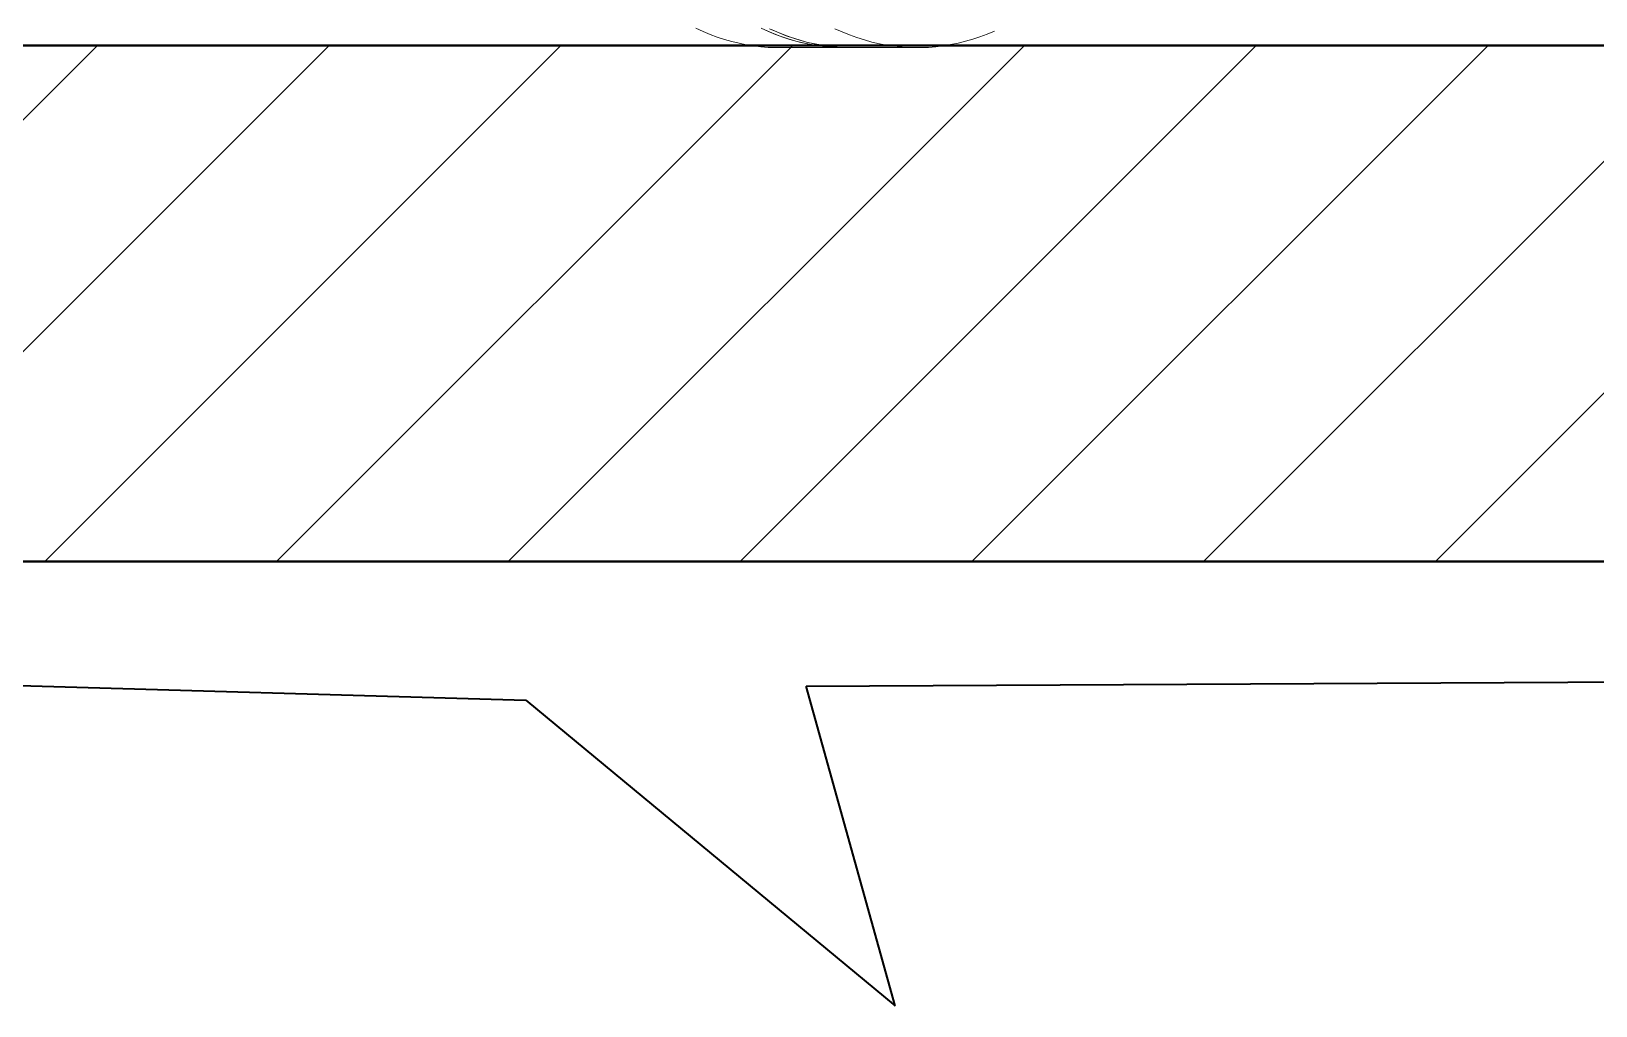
# Model space of a CAD drawing. Header units: millimetres. Extents: x 47631 to 558803, y 29659 to 315570.
# Drawn here: x 482838 to 483747, y 301141 to 301708 of the extents above; entities that cross this region are included whole.
import ezdxf

# ---------------------------------------------------------------- set-up
doc = ezdxf.new("R2010")
doc.units = ezdxf.units.MM

msp = doc.modelspace()

# ---------------------------------------------------------------- linework, layer by layer
at = {"color": 8, "linetype": 'Continuous', "lineweight": 9}
for p, q in [((483224.09, 301709.48), (483228.2, 301707.63)), ((483228.2, 301707.63), (483232.34, 301705.93)), ((483232.34, 301705.93), (483236.5, 301704.39)), ((483236.5, 301704.39), (483240.68, 301703.04)), ((483240.68, 301703.04), (483244.89, 301701.85)), ((483262.07, 301709.48), (483266.18, 301707.63)), ((483264.04, 301708.56), (483268.19, 301706.77)), ((483266.18, 301707.63), (483270.32, 301705.93)), ((483271.08, 301707.35), (483266.83, 301709.25)), ((483268.19, 301706.77), (483272.35, 301705.17)), ((483272.43, 301706.77), (483268.29, 301708.56)), ((483270.32, 301705.93), (483274.48, 301704.39)), ((483275.36, 301705.62), (483271.08, 301707.35)), ((483272.35, 301705.17), (483276.51, 301703.72)), ((483276.57, 301705.17), (483272.43, 301706.77)), ((483274.48, 301704.39), (483278.67, 301703.04)), ((483279.67, 301704.09), (483275.36, 301705.62)), ((483276.51, 301703.72), (483280.72, 301702.42)), ((483280.76, 301703.72), (483276.57, 301705.17)), ((483278.67, 301703.04), (483282.87, 301701.85)), ((483284, 301702.71), (483279.67, 301704.09)), ((483284.96, 301702.42), (483280.76, 301703.72)), ((483309.06, 301707.35), (483304.79, 301709.25)), ((483313.34, 301705.62), (483309.06, 301707.35)), ((483317.65, 301704.09), (483313.34, 301705.62)), ((483321.98, 301702.71), (483317.65, 301704.09)), ((483384.92, 301703.18), (483380.67, 301701.95)), ((483389.16, 301704.58), (483384.92, 301703.18)), ((483393.39, 301706.14), (483389.16, 301704.58)), ((483397.57, 301707.88), (483393.39, 301706.14)), ((483244.89, 301701.85), (483249.11, 301700.82)), ((483249.11, 301700.82), (483253.34, 301699.96)), ((483253.34, 301699.96), (483257.58, 301699.29)), ((483257.58, 301699.29), (483261.83, 301698.77)), ((483261.83, 301698.77), (483266.09, 301698.42)), ((483266.09, 301698.42), (483270.36, 301698.26)), ((483270.36, 301698.26), (483272.49, 301698.24)), ((483310.47, 301698.24), (483272.49, 301698.24)), ((483280.72, 301702.42), (483284.94, 301701.32)), ((483282.87, 301701.85), (483287.07, 301700.82)), ((483288.34, 301701.52), (483284, 301702.71)), ((483284.94, 301701.32), (483289.17, 301700.37)), ((483289.17, 301701.32), (483284.96, 301702.42)), ((483287.07, 301700.82), (483291.32, 301699.96)), ((483292.71, 301700.52), (483288.34, 301701.52)), ((483293.41, 301700.37), (483289.17, 301701.32)), ((483289.17, 301700.37), (483293.41, 301699.61)), ((483291.32, 301699.96), (483295.56, 301699.29)), ((483297.1, 301699.7), (483292.71, 301700.52)), ((483297.66, 301699.61), (483293.41, 301700.37)), ((483293.41, 301699.61), (483297.68, 301699)), ((483295.56, 301699.29), (483299.81, 301698.77)), ((483301.49, 301699.06), (483297.1, 301699.7)), ((483301.9, 301699), (483297.66, 301699.61)), ((483297.68, 301699), (483301.92, 301698.59)), ((483299.81, 301698.77), (483304.07, 301698.42)), ((483305.88, 301698.61), (483301.49, 301699.06)), ((483306.17, 301698.59), (483301.9, 301699)), ((483301.92, 301698.59), (483306.19, 301698.32)), ((483304.07, 301698.42), (483308.34, 301698.26)), ((483310.29, 301698.32), (483305.88, 301698.61)), ((483310.43, 301698.32), (483306.17, 301698.59)), ((483306.19, 301698.32), (483310.47, 301698.24)), ((483308.34, 301698.26), (483310.47, 301698.24)), ((483314.7, 301698.24), (483310.29, 301698.32)), ((483314.7, 301698.24), (483310.43, 301698.32)), ((483352.68, 301698.24), (483314.7, 301698.24)), ((483326.33, 301701.52), (483321.98, 301702.71)), ((483330.69, 301700.52), (483326.33, 301701.52)), ((483335.08, 301699.7), (483330.69, 301700.52)), ((483339.47, 301699.06), (483335.08, 301699.7)), ((483343.86, 301698.61), (483339.47, 301699.06)), ((483348.27, 301698.32), (483343.86, 301698.61)), ((483352.68, 301698.24), (483348.27, 301698.32)), ((483354.85, 301698.26), (483352.68, 301698.24)), ((483359.16, 301698.42), (483354.85, 301698.26)), ((483363.49, 301698.79), (483359.16, 301698.42)), ((483367.79, 301699.31), (483363.49, 301698.79)), ((483372.1, 301700.02), (483367.79, 301699.31)), ((483376.38, 301700.89), (483372.1, 301700.02)), ((483380.67, 301701.95), (483376.38, 301700.89))]:
    msp.add_line(p, q, dxfattribs=at)
at = {"color": 3, "linetype": 'Continuous', "lineweight": 40}
for p, q in [((491356.77, 301699.53), (476106.77, 301699.53)), ((487956.77, 301399.53), (479906.77, 301399.53))]:
    msp.add_line(p, q, dxfattribs=at)
at = {"color": 1, "linetype": 'Continuous', "lineweight": -3}
msp.add_line((476231.77, 301699.34), (489756.77, 301699.53), dxfattribs=at)
at = {"color": 8, "linetype": 'Continuous', "lineweight": 5}
for p, q in [((482576.2, 301399.53), (482876.2, 301699.53)), ((482710.9, 301399.53), (483010.9, 301699.53)), ((482845.6, 301399.53), (483145.6, 301699.53)), ((482980.31, 301399.53), (483280.31, 301699.53)), ((483115.01, 301399.53), (483415.01, 301699.53)), ((483249.72, 301399.53), (483549.72, 301699.53)), ((483384.42, 301399.53), (483684.42, 301699.53)), ((483519.12, 301399.53), (483819.12, 301699.53)), ((483653.83, 301399.53), (483953.83, 301699.53))]:
    msp.add_line(p, q, dxfattribs=at)
at = {"color": 253, "linetype": 'Continuous', "lineweight": 35}
for p, q in [((482602.9, 301334.11), (483125.14, 301318.83)), ((483288.18, 301327), (483886.18, 301330.23)), ((483339.89, 301141.22), (483288.18, 301327)), ((483125.14, 301318.83), (483339.89, 301141.22))]:
    msp.add_line(p, q, dxfattribs=at)

doc.saveas('drawing.dxf')
